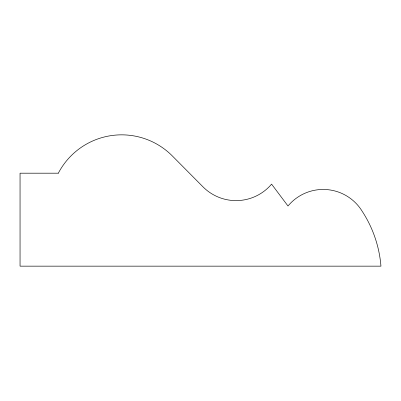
<?xml version="1.0" encoding="UTF-8"?>
<svg xmlns="http://www.w3.org/2000/svg" width="401" height="401" viewBox="0 0 401 401"><rect width="100%" height="100%" fill="white"/><g stroke="black" fill="none" stroke-linecap="round" stroke-linejoin="round"><path stroke-width="0.6" d="M58.325 173.192L20.05 173.192L20.05 266.154L380.95 266.154A117.734 117.734 0 0 0 362.108 211.157A45.719 45.719 0 0 0 287.993 206.004L271.587 184.129A46.561 46.561 0 0 1 202.991 186.846L172.365 155.974A71.443 71.443 0 0 0 58.325 173.192"/></g></svg>
